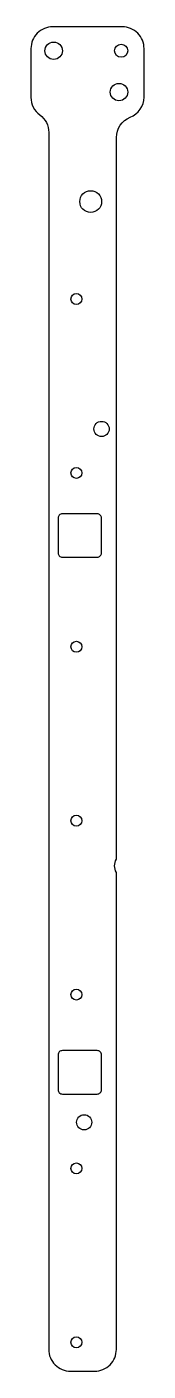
# Model space of a CAD drawing. Header units: millimetres. Extents: x -209 to -183, y 42 to 351.
import ezdxf

# ---------------------------------------------------------------- set-up
doc = ezdxf.new("R2010")
doc.units = ezdxf.units.MM
doc.layers.get('0').update_dxf_attribs({"linetype": 'CONTINUOUS'})

msp = doc.modelspace()

# ---------------------------------------------------------------- linework, layer by layer
for points in [[(-194.82, 41.74, 0.414214), (-189.82, 46.74), (-189.82, 156.46, -0.272684), (-189.82, 159.5), (-189.82, 321.76, -0.069226), (-189.82, 322.2), (-189.82, 325.53, -0.308664), (-186.64, 330.19, 0.308664), (-183.46, 334.84), (-183.46, 345.98, 0.414214), (-188.46, 350.98), (-204.46, 350.98, 0.414214), (-209.46, 345.98), (-209.46, 334.76, 0.239158), (-207.42, 330.72, -0.239158), (-205.37, 326.69), (-205.37, 46.74, 0.414214), (-200.37, 41.74)], [(-202.23, 238.98, 0.414214), (-203.23, 237.98), (-203.23, 229.98, 0.414214), (-202.23, 228.98), (-194.23, 228.98, 0.414214), (-193.23, 229.98), (-193.23, 237.98, 0.414214), (-194.23, 238.98)], [(-203.23, 106.48, 0.414214), (-202.23, 105.48), (-194.23, 105.48, 0.414214), (-193.23, 106.48), (-193.23, 114.48, 0.414214), (-194.23, 115.48), (-202.23, 115.48, 0.414214), (-203.23, 114.48)]]:
    msp.add_lwpolyline(points, format="xyb", close=True)
for centre, radius in [((-204.23, 345.48), 2), ((-188.73, 345.48), 1.5), ((-189.23, 335.98), 2), ((-195.73, 310.78), 2.5), ((-199, 288.37), 1.26), ((-193.23, 258.48), 1.75), ((-199, 248.37), 1.26), ((-199, 208.37), 1.26), ((-199, 168.37), 1.26), ((-199, 128.37), 1.26), ((-197.23, 98.98), 1.75), ((-199, 88.37), 1.26), ((-199, 48.37), 1.26)]:
    msp.add_circle(centre, radius)

doc.saveas('drawing.dxf')
